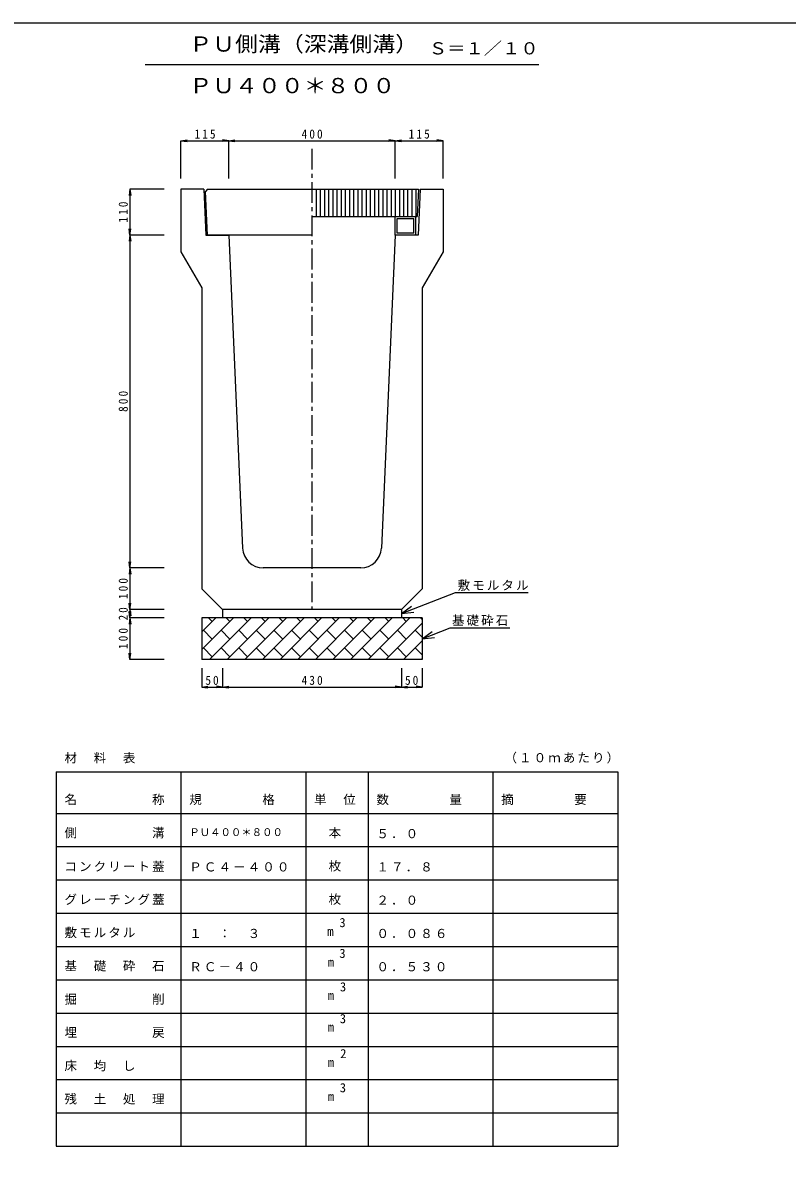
# Model space of a CAD drawing. Units: millimetres, scale not verified. Extents: x -4010 to 3990, y -2662 to 2838.
# Drawn here: x -290 to 1547, y 83 to 2838 of the extents above; entities that cross this region are included whole.
import ezdxf
from ezdxf.enums import TextEntityAlignment as Align

# ---------------------------------------------------------------- set-up
doc = ezdxf.new("R2010")
doc.units = ezdxf.units.MM
doc.header["$LTSCALE"] = 10
doc.linetypes.add('CHAIN1', pattern=[8, 5, -1, 1, -1])
doc.layers.add('0-0', color=7, linetype='Continuous')
doc.styles.add('ＭＳ ゴシック', font='')
doc.styles.get('ＭＳ ゴシック').set_extended_font_data('MS Gothic')

msp = doc.modelspace()

# ---------------------------------------------------------------- linework, layer by layer
at = {"layer": '0-0'}
for p, q in [((3.73, 2738.48), (949.81, 2738.48)), ((89.83, 2555.15), (104.7, 2557.11)), ((89.83, 2555.15), (204.83, 2555.15)), ((89.83, 2464.89), (89.83, 2555.15)), ((89.83, 2555.15), (104.7, 2553.2)), ((204.83, 2555.15), (189.95, 2557.11)), ((204.83, 2555.15), (189.95, 2553.2)), ((204.83, 2555.15), (219.7, 2557.11)), ((204.83, 2464.89), (204.83, 2555.15)), ((204.83, 2555.15), (604.83, 2555.15)), ((204.83, 2555.15), (219.7, 2553.2)), ((604.83, 2555.15), (589.95, 2557.11)), ((604.83, 2555.15), (589.95, 2553.2)), ((604.83, 2555.15), (619.7, 2557.11)), ((604.83, 2464.89), (604.83, 2555.15)), ((604.83, 2555.15), (719.83, 2555.15)), ((604.83, 2555.15), (619.7, 2553.2)), ((719.83, 2555.15), (704.95, 2557.11)), ((719.83, 2555.15), (704.95, 2553.2)), ((719.83, 2464.89), (719.83, 2555.15)), ((-32.8, 2438.48), (-34.76, 2423.6)), ((-32.8, 2438.48), (-32.8, 2328.48)), ((49.58, 2438.48), (-32.8, 2438.48)), ((-32.8, 2438.48), (-30.84, 2423.6)), ((144.83, 2438.48), (89.83, 2438.48)), ((89.83, 2438.48), (89.83, 2288.48)), ((153.83, 2438.48), (149.05, 2433.48)), ((153.83, 2328.48), (149.05, 2433.48)), ((414.83, 2438.48), (414.83, 2373.48)), ((424.83, 2438.48), (424.83, 2373.48)), ((434.83, 2438.48), (434.83, 2373.48)), ((444.83, 2438.48), (444.83, 2373.48)), ((454.83, 2438.48), (454.83, 2373.48)), ((464.83, 2438.48), (464.83, 2373.48)), ((474.83, 2438.48), (474.83, 2373.48)), ((484.83, 2438.48), (484.83, 2373.48)), ((494.83, 2438.48), (494.83, 2373.48)), ((504.83, 2438.48), (504.83, 2373.48)), ((514.83, 2438.48), (514.83, 2373.48)), ((524.83, 2438.48), (524.83, 2373.48)), ((534.83, 2438.48), (534.83, 2373.48)), ((544.83, 2438.48), (544.83, 2373.48)), ((554.83, 2438.48), (554.83, 2373.48)), ((564.83, 2438.48), (564.83, 2373.48)), ((574.83, 2438.48), (574.83, 2373.48)), ((584.83, 2438.48), (584.83, 2373.48)), ((594.83, 2438.48), (594.83, 2373.48)), ((604.83, 2438.48), (604.83, 2373.48)), ((614.83, 2438.48), (614.83, 2373.48)), ((624.83, 2438.48), (624.83, 2373.48)), ((634.83, 2438.48), (634.83, 2373.48)), ((644.83, 2438.48), (644.83, 2373.48)), ((654.83, 2438.48), (654.83, 2373.48)), ((664.83, 2438.48), (719.83, 2438.48)), ((719.83, 2438.48), (719.83, 2288.48)), ((404.83, 2373.48), (657.87, 2373.48)), ((604.83, 2328.48), (604.83, 2373.48)), ((654.83, 2328.48), (654.83, 2373.48)), ((-32.8, 2328.48), (-34.76, 2343.35)), ((-32.8, 2328.48), (-30.84, 2343.35)), ((609.83, 2368.48), (649.83, 2368.48)), ((609.83, 2333.48), (609.83, 2368.48)), ((649.83, 2333.48), (649.83, 2368.48)), ((-32.8, 2328.48), (-34.76, 2313.6)), ((49.58, 2328.48), (-32.8, 2328.48)), ((-32.8, 2328.48), (-30.84, 2313.6)), ((-32.8, 2328.48), (-32.8, 1528.48)), ((404.83, 2328.48), (153.83, 2328.48)), ((204.83, 2328.48), (237.73, 1576.29)), ((604.83, 2328.48), (571.92, 1576.29)), ((649.83, 2333.48), (609.83, 2333.48)), ((-32.8, 1528.48), (-34.76, 1543.35)), ((-32.8, 1528.48), (-30.84, 1543.35)), ((-32.8, 1528.48), (-34.76, 1513.6)), ((49.58, 1528.48), (-32.8, 1528.48)), ((-32.8, 1528.48), (-30.84, 1513.6)), ((-32.8, 1528.48), (-32.8, 1428.48)), ((521.97, 1528.48), (287.69, 1528.48)), ((139.83, 1478.48), (189.83, 1428.48)), ((669.83, 1478.48), (619.83, 1428.48)), ((619.83, 1418.81), (749.73, 1469.72)), ((749.73, 1469.72), (924.91, 1469.72)), ((-32.8, 1428.48), (-34.76, 1443.35)), ((-32.8, 1428.48), (-30.84, 1443.35)), ((619.83, 1418.81), (643.97, 1436.61)), ((-32.8, 1428.48), (-34.76, 1413.6)), ((-32.8, 1408.48), (-34.76, 1423.35)), ((-32.8, 1408.48), (-34.76, 1393.6)), ((49.58, 1428.48), (-32.8, 1428.48)), ((-32.8, 1428.48), (-30.84, 1413.6)), ((-32.8, 1428.48), (-32.8, 1408.48)), ((-32.8, 1408.48), (-30.84, 1423.35)), ((49.58, 1408.48), (-32.8, 1408.48)), ((-32.8, 1408.48), (-30.84, 1393.6)), ((-32.8, 1408.48), (-32.8, 1308.48)), ((139.83, 1408.48), (139.83, 1308.48)), ((669.83, 1408.48), (139.83, 1408.48)), ((139.83, 1332.4), (215.9, 1408.48)), ((139.83, 1374.83), (173.48, 1408.48)), ((164.92, 1399.92), (156.37, 1408.48)), ((158.33, 1308.48), (258.33, 1408.48)), ((619.83, 1428.48), (189.83, 1428.48)), ((189.83, 1428.48), (189.83, 1408.48)), ((207.35, 1399.92), (198.79, 1408.48)), ((200.75, 1308.48), (300.75, 1408.48)), ((249.77, 1399.92), (241.22, 1408.48)), ((243.18, 1308.48), (343.18, 1408.48)), ((292.2, 1399.92), (283.65, 1408.48)), ((285.61, 1308.48), (385.61, 1408.48)), ((334.63, 1399.92), (326.07, 1408.48)), ((328.03, 1308.48), (428.03, 1408.48)), ((377.05, 1399.92), (368.5, 1408.48)), ((370.46, 1308.48), (470.46, 1408.48)), ((419.48, 1399.92), (410.92, 1408.48)), ((412.89, 1308.48), (512.89, 1408.48)), ((461.91, 1399.92), (453.35, 1408.48)), ((455.31, 1308.48), (555.31, 1408.48)), ((504.33, 1399.92), (495.78, 1408.47)), ((497.74, 1308.48), (597.74, 1408.48)), ((546.76, 1399.92), (538.2, 1408.48)), ((540.17, 1308.48), (640.17, 1408.48)), ((589.18, 1399.92), (580.63, 1408.47)), ((619.83, 1428.48), (619.83, 1408.48)), ((619.83, 1418.81), (649.64, 1422.15)), ((631.61, 1399.92), (623.06, 1408.48)), ((669.83, 1404.13), (665.48, 1408.47)), ((669.83, 1408.48), (669.83, 1308.48)), ((164.92, 1357.5), (143.71, 1378.71)), ((207.35, 1357.49), (186.13, 1378.71)), ((249.77, 1357.49), (228.56, 1378.71)), ((292.2, 1357.49), (270.99, 1378.71)), ((334.63, 1357.49), (313.41, 1378.71)), ((377.05, 1357.49), (355.84, 1378.71)), ((419.48, 1357.49), (398.27, 1378.71)), ((461.91, 1357.49), (440.69, 1378.71)), ((504.33, 1357.49), (483.12, 1378.71)), ((546.76, 1357.49), (525.54, 1378.71)), ((589.18, 1357.49), (567.97, 1378.71)), ((582.59, 1308.48), (669.83, 1395.71)), ((631.61, 1357.49), (610.4, 1378.71)), ((669.83, 1361.71), (652.82, 1378.71)), ((669.83, 1357.84), (737.13, 1384.13)), ((737.13, 1384.13), (880.17, 1384.13)), ((625.02, 1308.48), (669.83, 1353.28)), ((669.83, 1357.84), (693.99, 1375.62)), ((669.83, 1357.84), (699.64, 1361.15)), ((-32.8, 1308.48), (-34.76, 1323.35)), ((-32.8, 1308.48), (-30.84, 1323.35)), ((164.92, 1315.07), (143.71, 1336.28)), ((207.35, 1315.07), (186.13, 1336.28)), ((249.77, 1315.07), (228.56, 1336.28)), ((292.2, 1315.07), (270.99, 1336.28)), ((334.63, 1315.07), (313.41, 1336.28)), ((377.05, 1315.07), (355.84, 1336.28)), ((419.48, 1315.07), (398.27, 1336.28)), ((461.91, 1315.07), (440.69, 1336.28)), ((504.33, 1315.07), (483.12, 1336.28)), ((546.76, 1315.07), (525.55, 1336.28)), ((589.18, 1315.07), (567.97, 1336.28)), ((631.61, 1315.07), (610.4, 1336.28)), ((669.83, 1319.28), (652.82, 1336.28)), ((49.58, 1308.48), (-32.8, 1308.48)), ((669.83, 1308.48), (139.83, 1308.48)), ((667.44, 1308.48), (669.83, 1310.86)), ((139.83, 1287.31), (139.83, 1242.12)), ((189.83, 1287.31), (189.83, 1242.12)), ((619.83, 1287.31), (619.83, 1242.12)), ((669.83, 1287.31), (669.83, 1242.12)), ((139.83, 1242.12), (154.7, 1244.08)), ((139.83, 1242.12), (189.83, 1242.12)), ((139.83, 1242.12), (154.7, 1240.16)), ((189.83, 1242.12), (174.95, 1244.08)), ((189.83, 1242.12), (174.95, 1240.16)), ((189.83, 1242.12), (204.7, 1244.08)), ((189.83, 1242.12), (619.83, 1242.12)), ((189.83, 1242.12), (204.7, 1240.16)), ((619.83, 1242.12), (604.95, 1244.08)), ((619.83, 1242.12), (604.95, 1240.16)), ((619.83, 1242.12), (634.7, 1244.08)), ((619.83, 1242.12), (669.83, 1242.12)), ((619.83, 1242.12), (634.7, 1240.16)), ((669.83, 1242.12), (654.95, 1244.08)), ((669.83, 1242.12), (654.95, 1240.16)), ((-210.17, 1038.48), (1139.83, 1038.48)), ((-210.17, 1038.48), (-210.17, 138.48)), ((89.83, 1038.48), (89.83, 138.48)), ((389.83, 1038.48), (389.83, 138.48)), ((539.83, 1038.48), (539.83, 138.48)), ((839.83, 1038.48), (839.83, 138.48)), ((1139.83, 1038.48), (1139.83, 138.48)), ((-210.17, 938.48), (1139.83, 938.48)), ((-210.17, 858.48), (1139.83, 858.48)), ((-210.17, 778.48), (1139.83, 778.48)), ((-210.17, 698.48), (1139.83, 698.48)), ((-210.17, 618.48), (1139.83, 618.48)), ((-210.17, 538.48), (1139.83, 538.48)), ((-210.17, 458.48), (1139.83, 458.48)), ((-210.17, 378.48), (1139.83, 378.48)), ((-210.17, 298.48), (1139.83, 298.48)), ((-210.17, 218.48), (1139.83, 218.48)), ((-210.17, 138.48), (1139.83, 138.48)), ((-115.17, 138.47), (894.83, 138.47))]:
    msp.add_line(p, q, dxfattribs=at)
at = {"layer": '0-0', "linetype": 'CHAIN1'}
msp.add_line((404.83, 2535.95), (404.83, 1428.48), dxfattribs=at)
at = {"layer": '0-0', "color": 2}
msp.add_lwpolyline([(-4010.17, 2838.48), (3989.83, 2838.48), (3989.83, -2661.53)], dxfattribs=at)
at = {"layer": '0-0'}
for points in [[(144.83, 2438.48), (149.83, 2328.48), (204.83, 2328.48)], [(153.83, 2438.48), (660.83, 2438.48), (657.87, 2373.48)], [(664.83, 2438.48), (659.83, 2328.48), (604.83, 2328.48)], [(89.83, 2288.48), (139.83, 2201.87), (139.83, 1478.48)], [(719.83, 2288.48), (669.83, 2201.87), (669.83, 1478.48)]]:
    msp.add_lwpolyline(points, dxfattribs=at)
for centre, start, end in [((287.69, 1578.48), 182.50522, 270), ((521.97, 1578.48), 270, 357.49478)]:
    msp.add_arc(centre, 50, start, end, dxfattribs=at)

# ---------------------------------------------------------------- texts
at = {"layer": '0-0', "color": 3, "style": 'ＭＳ ゴシック', "width": 1.1}
for s, p in [('ＰＵ側溝（深溝側溝）', (109.83, 2758.48)), ('ＰＵ４００＊８００', (109.83, 2658.48))]:
    msp.add_text(s, height=36.66, dxfattribs=at).set_placement(p, align=Align.BOTTOM_LEFT)
at = {"layer": '0-0', "style": 'ＭＳ ゴシック', "width": 1.1}
msp.add_text('Ｓ＝１／１０', height=29.33, dxfattribs=at).set_placement((685.65, 2753.96), align=Align.BOTTOM_LEFT)
at = {"layer": '0-0', "color": 4, "style": 'ＭＳ ゴシック'}
msp.add_text('ＰＵ４００＊８００', height=18.33, dxfattribs=at).set_placement((109.83, 878.48), align=Align.BOTTOM_LEFT)
at = {"layer": '0-0', "style": 'ＭＳ ゴシック'}
for s, p in [('3', (470.68, 658.48)), ('m', (441.68, 637.48)), ('3', (470.68, 584.48)), ('m', (442.68, 563.48)), ('3', (471.98, 503.98)), ('m', (442.68, 483.48)), ('3', (471.68, 427.58)), ('m', (442.68, 407.47)), ('2', (472.68, 343.48)), ('m', (442.78, 322.48)), ('3', (471.68, 261.48)), ('m', (442.98, 240.48))]:
    msp.add_text(s, height=21.99, dxfattribs=at).set_placement(p, align=Align.BOTTOM_LEFT)
at = {"layer": '0-0', "char_height": 21.99, "attachment_point": 7, "style": 'ＭＳ ゴシック'}
for s, insert in [('\\T1.38;\\W0.9;115', (122.33, 2560.15)), ('\\T1.38;\\W0.9;400', (379.83, 2560.15)), ('\\T1.38;\\W0.9;115', (637.33, 2560.15)), ('\\T1.17;敷モルタル', (754.96, 1473.28)), ('\\T1.17;基礎砕石', (741.31, 1389.09)), ('\\T1.36;\\W0.9;50', (148.58, 1247.12)), ('\\T1.38;\\W0.9;430', (379.83, 1247.12)), ('\\T1.36;\\W0.9;50', (628.58, 1247.12)), ('\\T1.17;材\u3000料\u3000表', (-190.17, 1058.48)), ('\\T1.17;（１０ｍあたり）', (867.61, 1058.48)), ('\\T1.17;名\u3000\u3000\u3000\u3000\u3000称', (-190.17, 958.48)), ('\\T1.17;規\u3000\u3000\u3000\u3000格', (109.83, 958.48)), ('\\T1.17;単\u3000位', (409.83, 958.48)), ('\\T1.17;数\u3000\u3000\u3000\u3000量', (559.83, 958.48)), ('\\T1.17;摘\u3000\u3000\u3000\u3000要', (859.83, 958.48)), ('\\T1.17;側\u3000\u3000\u3000\u3000\u3000溝', (-190.17, 878.48)), ('\\T1.17;\u3000本', (409.83, 878.48)), ('\\T1.17;５．０', (559.83, 878.48)), ('\\T1.17;コンクリート蓋', (-190.17, 798.48)), ('\\T1.17;ＰＣ４－４００', (109.83, 798.48)), ('\\T1.17;\u3000枚', (409.83, 798.48)), ('\\T1.17;１７．８', (559.83, 798.48)), ('\\T1.17;グレーチング蓋', (-190.17, 718.48)), ('\\T1.17;\u3000枚', (409.83, 718.48)), ('\\T1.17;２．０', (559.83, 718.48)), ('\\T1.17;敷モルタル', (-190.17, 638.48)), ('\\T1.17;１\u3000：\u3000３', (109.83, 638.48)), ('\\T1.17;０．０８６', (559.83, 638.48)), ('\\T1.17;基\u3000礎\u3000砕\u3000石', (-190.17, 558.48)), ('\\T1.17;ＲＣ－４０', (109.83, 558.48)), ('\\T1.17;０．５３０', (559.83, 558.48)), ('\\T1.17;掘\u3000\u3000\u3000\u3000\u3000削', (-190.17, 478.48)), ('\\T1.17;埋\u3000\u3000\u3000\u3000\u3000戻', (-190.17, 398.48)), ('\\T1.17;床\u3000均\u3000し', (-190.17, 318.48)), ('\\T1.17;残\u3000土\u3000処\u3000理', (-190.17, 238.48))]:
    msp.add_mtext(s, dxfattribs=dict(at, insert=insert))
at = {"layer": '0-0', "char_height": 21.99, "attachment_point": 7, "rotation": 90, "style": 'ＭＳ ゴシック'}
for s, insert in [('\\T1.38;\\W0.9;110', (-37.8, 2358.48)), ('\\T1.38;\\W0.9;800', (-37.8, 1903.48)), ('\\T1.38;\\W0.9;100', (-37.8, 1453.48)), ('\\T1.36;\\W0.9;20', (-37.8, 1402.23)), ('\\T1.38;\\W0.9;100', (-37.8, 1333.48))]:
    msp.add_mtext(s, dxfattribs=dict(at, insert=insert))

doc.saveas('drawing.dxf')
